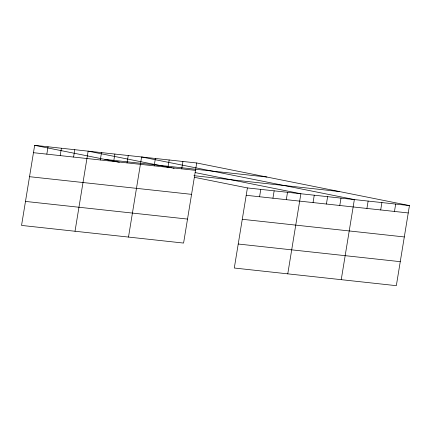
<?xml version="1.0" encoding="UTF-8"?>
<svg xmlns="http://www.w3.org/2000/svg" width="431" height="431" viewBox="0 0 431 431"><rect width="100%" height="100%" fill="white"/><g stroke="black" fill="none" stroke-linecap="round" stroke-linejoin="round"><path stroke-width="0.65" d="M196.703 162.977L34.669 145.328L21.55 225.424L183.59 243.073L196.703 162.977L409.45 205.576L396.331 285.672L234.297 268.023L247.41 187.927L409.45 205.576M46.828 154.153L48.035 146.782M60.195 155.607L61.401 148.237M73.566 157.062L74.773 149.697M75.021 231.248L88.139 151.152L171.495 167.842M100.299 159.976L101.506 152.606M113.671 161.431L114.878 154.066M127.037 162.891L128.244 155.521M128.497 237.072L141.61 156.976L354.357 199.575L341.239 279.671M154.179 165.843L155.386 158.479M167.95 167.347L169.157 159.976M181.726 168.844L182.933 161.48M259.57 196.751L260.777 189.381M272.942 198.206L274.148 190.841M286.308 199.661L287.515 192.296M287.768 273.847L300.881 193.751L195.168 172.583M313.046 202.575L314.253 195.205M326.412 204.03L327.619 196.665M339.784 205.49L340.991 198.12M366.921 208.442L368.128 201.078M380.697 209.945L381.904 202.575M394.473 211.443L395.674 204.078M104.873 159.384L266.913 177.033M33.462 152.693L195.502 170.347M193.918 175.686L339.245 191.52M246.203 195.297L408.243 212.946M29.529 176.694L191.569 194.349M242.276 219.293L404.316 236.948M25.477 201.422L187.517 219.072M238.224 244.021L400.264 261.671M172.809 168.106L174.124 168.37M34.669 145.328L119.339 162.282M194.435 177.319L247.41 187.927"/></g></svg>
